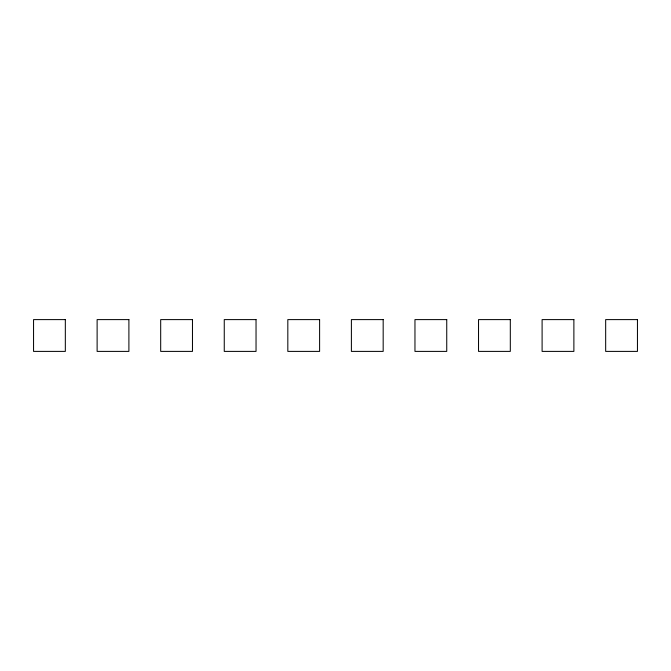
<?xml version="1.0" encoding="UTF-8"?>
<svg xmlns="http://www.w3.org/2000/svg" width="671" height="671" viewBox="0 0 671 671"><rect width="100%" height="100%" fill="white"/><g stroke="black" fill="none" stroke-linecap="round" stroke-linejoin="round"><path stroke-width="1.01" d="M65.33 319.606L33.55 319.606L33.55 351.394L65.33 351.394L65.33 319.606M128.899 319.606L97.119 319.606L97.119 351.394L128.899 351.394L128.899 319.606M192.468 319.606L160.688 319.606L160.688 351.394L192.468 351.394L192.468 319.606M256.037 319.606L224.257 319.606L224.257 351.394L256.037 351.394L256.037 319.606M319.606 319.606L287.825 319.606L287.825 351.394L319.606 351.394L319.606 319.606M383.175 319.606L351.394 319.606L351.394 351.394L383.175 351.394L383.175 319.606M446.743 319.606L414.963 319.606L414.963 351.394L446.743 351.394L446.743 319.606M510.312 319.606L478.532 319.606L478.532 351.394L510.312 351.394L510.312 319.606M573.881 319.606L542.101 319.606L542.101 351.394L573.881 351.394L573.881 319.606M637.45 319.606L605.67 319.606L605.67 351.394L637.45 351.394L637.45 319.606"/></g></svg>
